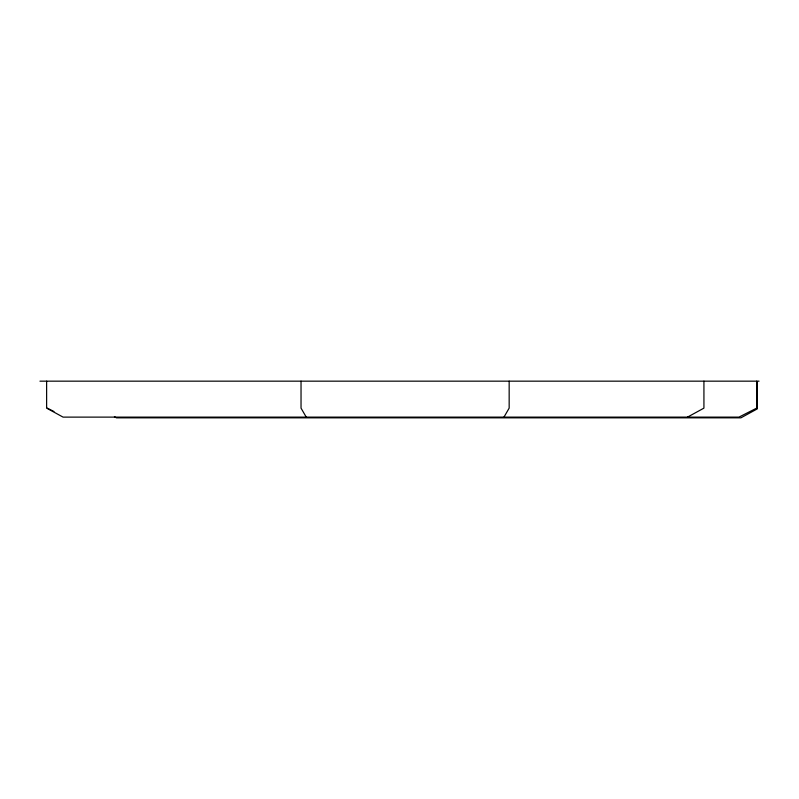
<?xml version="1.0" encoding="UTF-8"?>
<svg xmlns="http://www.w3.org/2000/svg" width="799" height="799" viewBox="0 0 799 799"><rect width="100%" height="100%" fill="white"/><g stroke="black" fill="none" stroke-linecap="round" stroke-linejoin="round"><path stroke-width="1.2" d="M503.959 417.118L509.163 408.129L509.163 381.163M687.5 417.118L703.929 408.129L703.929 381.163M39.95 381.163L759.05 381.163M47.291 408.129L53.942 411.505M114.427 416.708L116.474 417.837L740.913 417.837L757.352 408.848L757.352 381.882M306.237 417.118L301.033 408.129L301.033 381.163M756.683 381.163L756.683 408.129L738.945 417.118L63.061 417.118L46.622 408.129L46.622 381.163"/></g></svg>
